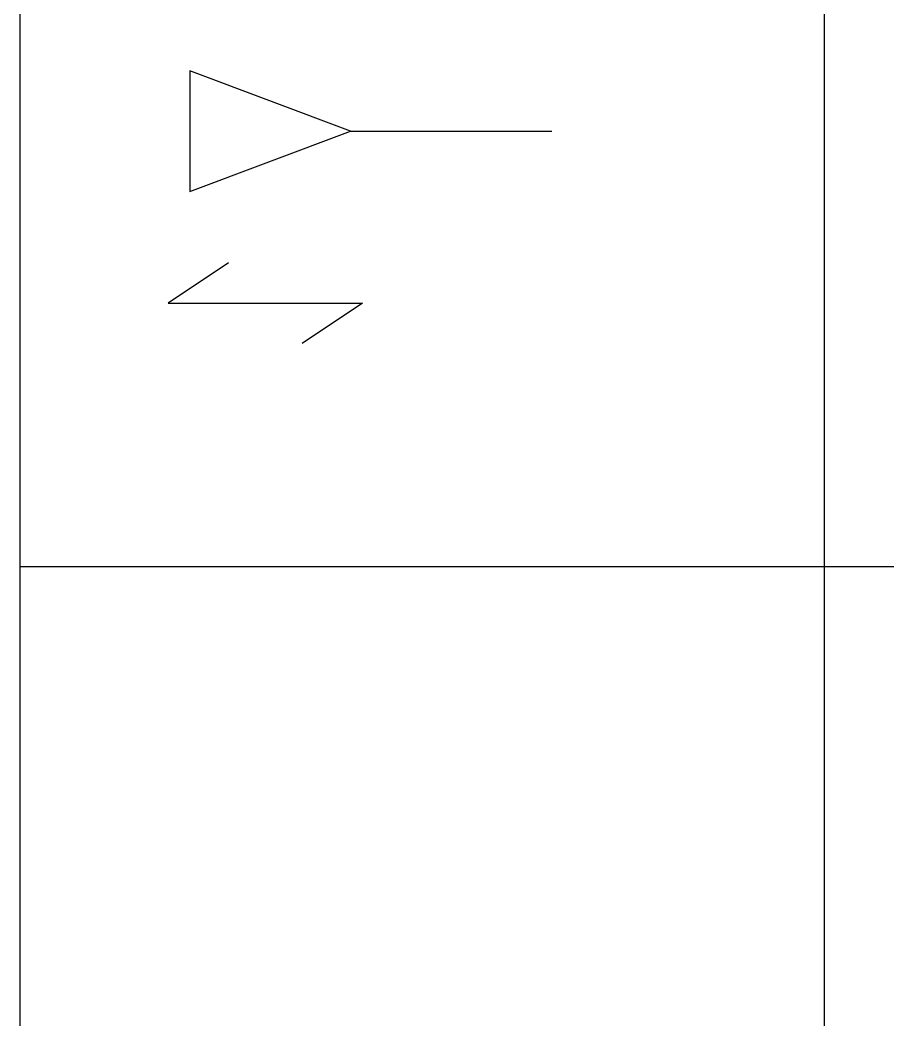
# Model space of a CAD drawing. Extents: x -408 to 1508121, y -29672 to 868845.
# Drawn here: x 1314111 to 1316266, y 203963 to 206449 of the extents above; entities that cross this region are included whole.
import ezdxf

# ---------------------------------------------------------------- set-up
doc = ezdxf.new("R2010")
doc.units = 0
doc.header["$MEASUREMENT"] = 0
doc.linetypes.add('HIDDEN2', pattern=[4, 2.5, -1.5])
doc.layers.get('0').update_dxf_attribs({"lineweight": 25})
doc.layers.add('Conc Line 0.35', color=2, linetype='Continuous')
doc.layers.add('Help notes', color=240, linetype='Continuous')

# ---------------------------------------------------------------- blocks, each defined once
blk = doc.blocks.new('*U53')
at = {"ltscale": 100}
blk.add_lwpolyline([(-225, 100), (-375, 0), (107.9, 0), (-42.1, -100)], dxfattribs=at)
blk = doc.blocks.new('*U75')
at = {"ltscale": 100}
blk.add_line((4, 0), (9, 0), dxfattribs=at)
blk.add_lwpolyline([(0, 1.5), (0, -1.5), (4, 0)], close=True, dxfattribs=at)

msp = doc.modelspace()

# ---------------------------------------------------------------- linework, layer by layer
at = {"layer": 'Help notes'}
for p, q in [((1314111.1, 199090.9), (1314111.1, 209090.9)), ((1316111.1, 199090.9), (1316111.1, 209090.9)), ((1314111.1, 205090.9), (1326111.1, 205090.9))]:
    msp.add_line(p, q, dxfattribs=at)

# ---------------------------------------------------------------- block references
at = {"xscale": 100, "yscale": 100, "zscale": 100}
msp.add_blockref('*U75', (1314533, 206172.2), dxfattribs=at)
at = {"layer": 'Conc Line 0.35', "linetype": 'HIDDEN2'}
msp.add_blockref('*U53', (1314854.3, 205745), dxfattribs=at)

doc.saveas('drawing.dxf')
